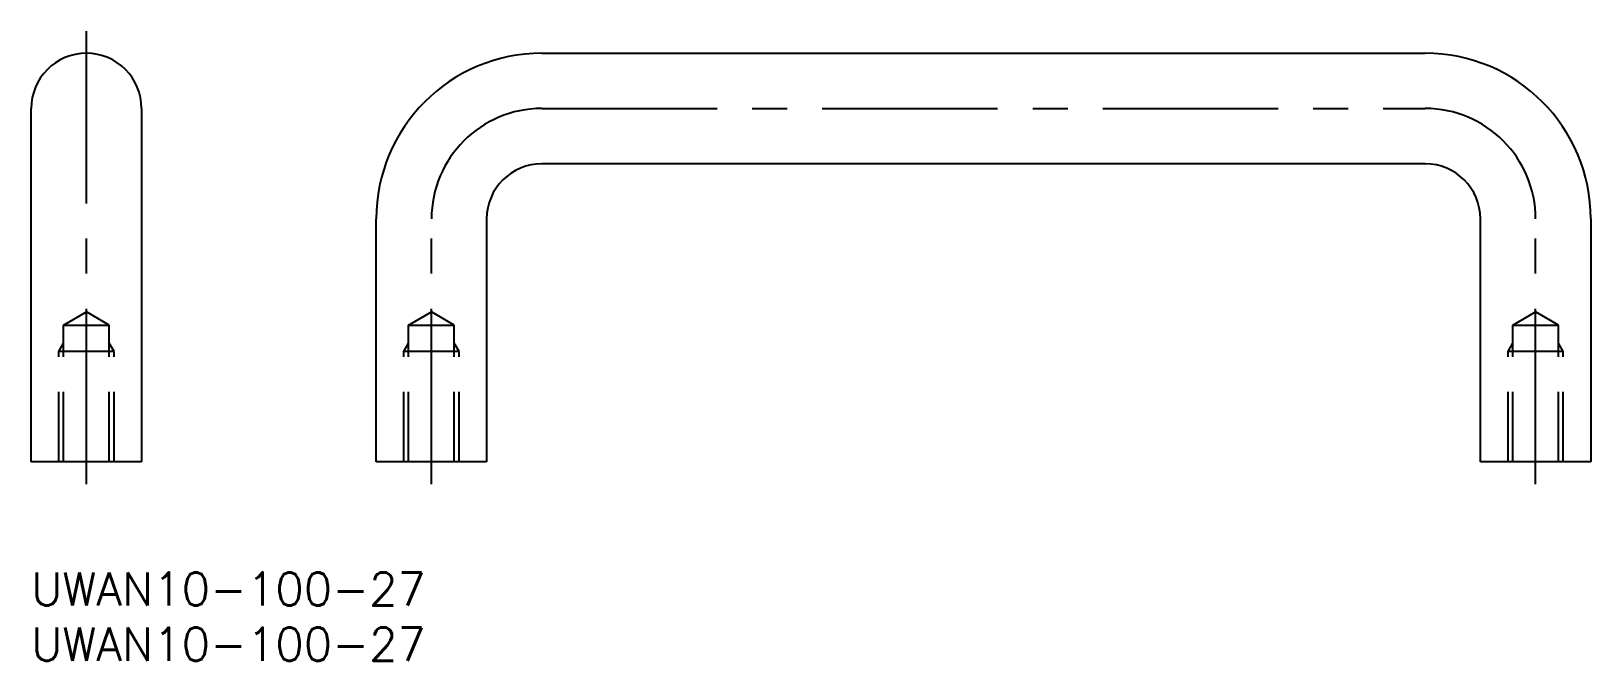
# Model space of a CAD drawing. Extents: x 0 to 141, y -8 to 49.
import ezdxf

# ---------------------------------------------------------------- set-up
doc = ezdxf.new("R2010")
doc.units = 0
doc.header["$LTSCALE"] = 0.5
doc.linetypes.add('CENTER', pattern=[50.8, 31.75, -6.35, 6.35, -6.35])
doc.linetypes.add('DASHED', pattern=[19.05, 12.7, -6.35])
doc.layers.get('0').update_dxf_attribs({"linetype": 'CONTINUOUS'})
for name, color, linetype in [('MSM_CENTER', 1, 'CENTER'), ('MSM_CONTINUOUS', 7, 'CONTINUOUS'), ('MSM_DASHED', 4, 'DASHED'), ('MSM_PART_NUMBER', 7, 'CONTINUOUS')]:
    doc.layers.add(name, color=color, linetype=linetype)
doc.styles.get("Standard").update_dxf_attribs({"font": 'txt.shx', "height": 3, "bigfont": 'bigfont.shx'})

# ---------------------------------------------------------------- blocks, each defined once
blk = doc.blocks.new('*U5')
at = {"layer": 'MSM_PART_NUMBER'}
blk.add_text('UWAN10-100-27', height=3, dxfattribs=at).set_placement((0, -3))
blk = doc.blocks.new('*U6')
at = {"layer": 'MSM_PART_NUMBER'}
blk.add_text('UWAN10-100-27', height=3, dxfattribs=at).set_placement((0, -8))

msp = doc.modelspace()

# ---------------------------------------------------------------- linework, layer by layer
at = {"layer": 'MSM_CENTER'}
for p, q in [((5, 8), (5, 49)), ((46.25, 42), (126.25, 42)), ((36.25, 8), (36.25, 32)), ((136.25, 8), (136.25, 32))]:
    msp.add_line(p, q, dxfattribs=at)
for centre, start, end in [((46.25, 32), 90, 180), ((126.25, 32), 0, 90)]:
    msp.add_arc(centre, 10, start, end, dxfattribs=at)
at = {"layer": 'MSM_CONTINUOUS'}
for p, q in [((46.25, 47), (126.25, 47)), ((0, 10), (0, 42)), ((10, 42), (10, 10)), ((126.25, 37), (46.25, 37)), ((31.25, 10), (31.25, 32)), ((41.25, 32), (41.25, 10)), ((131.25, 10), (131.25, 32)), ((141.25, 32), (141.25, 10)), ((10, 10), (0, 10)), ((41.25, 10), (31.25, 10)), ((141.25, 10), (131.25, 10))]:
    msp.add_line(p, q, dxfattribs=at)
for centre, radius, start, end in [((5, 42), 5, 0, 180), ((46.25, 32), 15, 90, 180), ((126.25, 32), 15, 0, 90), ((46.25, 32), 5, 90, 180), ((126.25, 32), 5, 0, 90)]:
    msp.add_arc(centre, radius, start, end, dxfattribs=at)
at = {"layer": 'MSM_DASHED'}
for p, q in [((2.93, 22.4), (5, 23.59)), ((7.07, 22.4), (5, 23.59)), ((34.18, 22.4), (36.25, 23.59)), ((38.31, 22.4), (36.25, 23.59)), ((134.18, 22.4), (136.25, 23.59)), ((138.31, 22.4), (136.25, 23.59)), ((2.93, 10), (2.93, 22.4)), ((2.93, 22.4), (7.07, 22.4)), ((7.07, 10), (7.07, 22.4)), ((34.18, 10), (34.18, 22.4)), ((34.18, 22.4), (38.31, 22.4)), ((38.31, 10), (38.31, 22.4)), ((134.18, 10), (134.18, 22.4)), ((134.18, 22.4), (138.31, 22.4)), ((138.31, 10), (138.31, 22.4)), ((2.5, 20), (2.93, 20.75)), ((2.5, 10), (2.5, 20)), ((7.5, 20), (2.5, 20)), ((7.5, 20), (7.07, 20.75)), ((7.5, 10), (7.5, 20)), ((33.75, 20), (34.18, 20.75)), ((33.75, 10), (33.75, 20)), ((38.75, 20), (33.75, 20)), ((38.75, 20), (38.31, 20.75)), ((38.75, 10), (38.75, 20)), ((133.75, 20), (134.18, 20.75)), ((133.75, 10), (133.75, 20)), ((138.75, 20), (133.75, 20)), ((138.75, 20), (138.31, 20.75)), ((138.75, 10), (138.75, 20))]:
    msp.add_line(p, q, dxfattribs=at)

# ---------------------------------------------------------------- block references
for name in ['*U5', '*U6']:
    msp.add_blockref(name, (0, 0))

doc.saveas('drawing.dxf')
